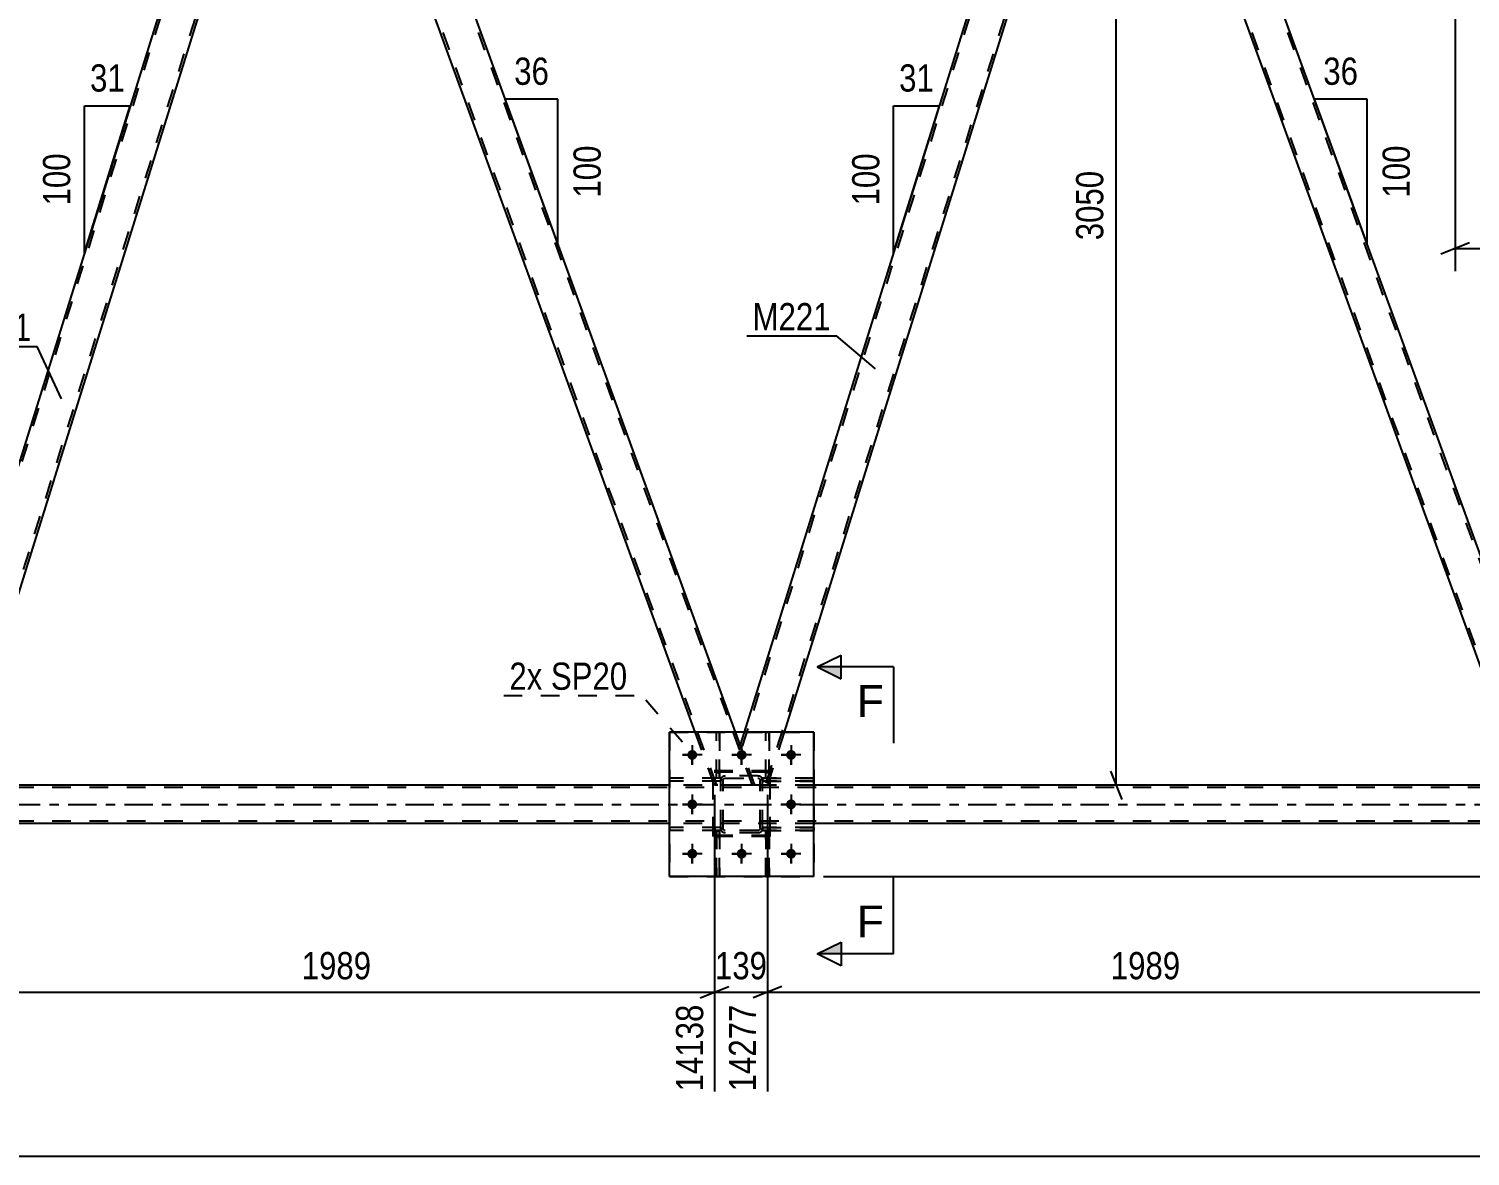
# Model space of a CAD drawing. Header units: millimetres. Extents: x -48 to 793, y -409 to 185.
# Drawn here: x 550 to 701.6, y -163 to -44.4 of the extents above; entities that cross this region are included whole.
import ezdxf

# ---------------------------------------------------------------- set-up
doc = ezdxf.new("R2010")
doc.units = ezdxf.units.MM
doc.linetypes.add('DXK_LINE_DOT2', pattern=[3.9198, 1.9599, -1.9599])
doc.linetypes.add('DXK_LINE_DOT3', pattern=[5.9187, 2.979, -0.9799, 0.9799, -0.9799])
doc.styles.add('Arial', font='ARIAL.TTF', dxfattribs={"height": 0.2})
doc.styles.add('Arial Narrow', font='ARIALN.TTF', dxfattribs={"height": 0.2})

# ---------------------------------------------------------------- blocks, each defined once
blk = doc.blocks.new('Bolt-122568784-5059 - 5055')
at = {"color": 1, "linetype": 'Continuous'}
for p, q in [((619.79, -119.76), (619.79, -120.46)), ((624.99, -119.76), (624.99, -120.46)), ((630.19, -119.76), (630.19, -120.46)), ((618.75, -120.8), (619.44, -120.8)), ((619.79, -121.84), (619.79, -121.15)), ((620.83, -120.8), (620.14, -120.8)), ((623.95, -120.8), (624.64, -120.8)), ((624.99, -121.84), (624.99, -121.15)), ((626.03, -120.8), (625.34, -120.8)), ((629.15, -120.8), (629.84, -120.8)), ((630.19, -121.84), (630.19, -121.15)), ((631.23, -120.8), (630.54, -120.8)), ((619.79, -124.96), (619.79, -125.66)), ((630.19, -124.96), (630.19, -125.66)), ((618.75, -126), (619.44, -126)), ((619.79, -127.04), (619.79, -126.35)), ((620.83, -126), (620.14, -126)), ((629.15, -126), (629.84, -126)), ((630.19, -127.04), (630.19, -126.35)), ((631.23, -126), (630.54, -126)), ((619.79, -130.16), (619.79, -130.86)), ((624.99, -130.16), (624.99, -130.86)), ((630.19, -130.16), (630.19, -130.86)), ((618.75, -131.2), (619.44, -131.2)), ((619.79, -132.24), (619.79, -131.55)), ((620.83, -131.2), (620.14, -131.2)), ((623.95, -131.2), (624.64, -131.2)), ((624.99, -132.24), (624.99, -131.55)), ((626.03, -131.2), (625.34, -131.2)), ((629.15, -131.2), (629.84, -131.2)), ((630.19, -132.24), (630.19, -131.55)), ((631.23, -131.2), (630.54, -131.2))]:
    blk.add_line(p, q, dxfattribs=at)
blk = doc.blocks.new('Bolt-122568784-5060 - 5055')
at = {"linetype": 'Continuous'}
for points in [[(620.31, -120.8, -1), (619.27, -120.8, -1)], [(625.51, -120.8, -1), (624.47, -120.8, -1)], [(630.71, -120.8, -1), (629.67, -120.8, -1)], [(620.31, -126, -1), (619.27, -126, -1)], [(630.71, -126, -1), (629.67, -126, -1)], [(620.31, -131.2, -1), (619.27, -131.2, -1)], [(625.51, -131.2, -1), (624.47, -131.2, -1)], [(630.71, -131.2, -1), (629.67, -131.2, -1)]]:
    blk.add_hatch(color=1, dxfattribs=at).paths.add_polyline_path(points)
at = {"color": 1, "linetype": 'Continuous'}
for p, q in [((619.79, -119.76), (619.79, -121.84)), ((624.99, -119.76), (624.99, -121.84)), ((630.19, -119.76), (630.19, -121.84)), ((620.83, -120.8), (618.75, -120.8)), ((626.03, -120.8), (623.95, -120.8)), ((631.23, -120.8), (629.15, -120.8)), ((619.79, -124.96), (619.79, -127.04)), ((630.19, -124.96), (630.19, -127.04)), ((620.83, -126), (618.75, -126)), ((631.23, -126), (629.15, -126)), ((619.79, -130.16), (619.79, -132.24)), ((624.99, -130.16), (624.99, -132.24)), ((630.19, -130.16), (630.19, -132.24)), ((620.83, -131.2), (618.75, -131.2)), ((626.03, -131.2), (623.95, -131.2)), ((631.23, -131.2), (629.15, -131.2))]:
    blk.add_line(p, q, dxfattribs=at)
blk = doc.blocks.new('Part-122568784-5063 - 5055')
at = {"color": 7, "linetype": 'DXK_LINE_DOT2'}
for p, q in [((622.67, -128.77), (622.35, -128.77)), ((622.35, -128.77), (622.35, -133.6)), ((622.67, -133.6), (622.67, -128.77)), ((622.35, -129.37), (622.67, -129.37)), ((622.35, -133.6), (622.67, -133.6))]:
    blk.add_line(p, q, dxfattribs=at)
blk = doc.blocks.new('Part-122568784-5158 - 5055')
at = {"color": 2, "linetype": 'Continuous'}
for p, q in [((576.41, -2), (539.71, -119.75)), ((576.45, -2), (576.41, -2)), ((577.88, -2.4), (579.28, -6.25)), ((579.28, -6.25), (542.58, -124)), ((541.26, -124), (539.71, -119.75)), ((541.26, -124), (542.58, -124))]:
    blk.add_line(p, q, dxfattribs=at)
at = {"color": 7, "linetype": 'DXK_LINE_DOT2'}
for p, q in [((576.66, -2), (539.85, -120.12)), ((577.73, -2), (576.45, -2)), ((577.88, -2.4), (577.73, -2)), ((579.14, -5.88), (542.32, -124)), ((542.27, -124), (542.31, -124)), ((542.31, -124), (542.27, -124)), ((542.32, -124), (542.31, -124)), ((542.31, -124), (542.32, -124))]:
    blk.add_line(p, q, dxfattribs=at)
blk = doc.blocks.new('Part-122568784-5309 - 5055')
at = {"color": 7, "linetype": 'DXK_LINE_DOT2'}
for p, q in [((622.79, -123.24), (617.39, -123.24)), ((617.39, -123.24), (617.39, -123.56)), ((622.79, -123.56), (617.39, -123.56)), ((622.19, -123.56), (622.19, -123.24)), ((622.79, -123.56), (622.79, -123.24))]:
    blk.add_line(p, q, dxfattribs=at)
blk = doc.blocks.new('Part-122568784-5186 - 5055')
at = {"color": 7, "linetype": 'DXK_LINE_DOT2'}
for p, q in [((622.35, -133.6), (622.35, -128.77)), ((622.35, -128.77), (622.67, -128.77)), ((622.67, -128.77), (622.67, -133.6)), ((622.35, -129.37), (622.67, -129.37)), ((622.67, -133.6), (622.35, -133.6))]:
    blk.add_line(p, q, dxfattribs=at)
blk = doc.blocks.new('Part-122568784-5189 - 5055')
at = {"color": 7, "linetype": 'DXK_LINE_DOT2'}
for p, q in [((627.55, -133.6), (627.55, -128.77)), ((627.55, -128.77), (627.87, -128.77)), ((627.87, -128.77), (627.87, -133.6)), ((627.55, -129.37), (627.87, -129.37)), ((627.87, -133.6), (627.55, -133.6))]:
    blk.add_line(p, q, dxfattribs=at)
blk = doc.blocks.new('Part-122568784-5163 - 5055')
at = {"color": 7, "linetype": 'DXK_LINE_DOT2'}
for p, q in [((662.86, -2), (667.12, -2)), ((664.41, -6.25), (662.86, -2)), ((707.53, -124), (663.12, -2)), ((711.27, -124), (666.87, -2)), ((667.12, -2), (667.27, -2.4)), ((711.21, -124), (711.38, -124))]:
    blk.add_line(p, q, dxfattribs=at)
at = {"color": 2, "linetype": 'Continuous'}
for p, q in [((711.53, -124), (667.27, -2.4)), ((707.27, -124), (664.41, -6.25)), ((711.21, -124), (707.27, -124)), ((711.49, -124), (711.21, -124)), ((711.53, -124), (711.49, -124))]:
    blk.add_line(p, q, dxfattribs=at)
blk = doc.blocks.new('Part-122568784-5192 - 5055')
at = {"color": 7, "linetype": 'DXK_LINE_DOT2'}
for p, q in [((622.35, -123.25), (622.35, -118.4)), ((622.35, -118.4), (622.67, -118.4)), ((622.67, -118.4), (622.67, -123.25)), ((622.35, -122.65), (622.67, -122.65)), ((622.67, -123.25), (622.35, -123.25))]:
    blk.add_line(p, q, dxfattribs=at)
blk = doc.blocks.new('Part-122568784-5173 - 5055')
at = {"color": 7, "linetype": 'DXK_LINE_DOT2'}
for p, q in [((661.8, -2), (624.98, -120.12)), ((661.55, -2), (661.42, -2.4)), ((662.86, -2), (661.55, -2)), ((662.86, -2), (663.01, -2.4)), ((664.28, -5.88), (627.46, -124)), ((625.26, -118.4), (624.84, -119.75)), ((626.39, -124), (624.84, -119.75)), ((629.45, -118.4), (627.71, -124)), ((627.71, -124), (626.39, -124))]:
    blk.add_line(p, q, dxfattribs=at)
at = {"color": 2, "linetype": 'Continuous'}
for p, q in [((661.42, -2.4), (625.26, -118.4)), ((663.01, -2.4), (664.41, -6.25)), ((664.41, -6.25), (629.45, -118.4))]:
    blk.add_line(p, q, dxfattribs=at)
blk = doc.blocks.new('Part-122568784-5178 - 5055')
at = {"color": 7, "linetype": 'DXK_LINE_DOT2'}
for p, q in [((581.99, -2), (577.73, -2)), ((579.28, -6.25), (577.73, -2)), ((622.39, -124), (577.99, -2)), ((626.14, -124), (581.73, -2)), ((582.13, -2.4), (581.99, -2)), ((622.14, -124), (620.1, -118.4)), ((626.39, -124), (624.35, -118.4)), ((626.39, -124), (622.14, -124))]:
    blk.add_line(p, q, dxfattribs=at)
at = {"color": 2, "linetype": 'Continuous'}
for p, q in [((624.35, -118.4), (582.13, -2.4)), ((620.1, -118.4), (579.28, -6.25))]:
    blk.add_line(p, q, dxfattribs=at)
blk = doc.blocks.new('Part-122568784-5195 - 5055')
at = {"color": 7, "linetype": 'DXK_LINE_DOT2'}
for p, q in [((627.55, -123.25), (627.55, -118.4)), ((627.55, -118.4), (627.87, -118.4)), ((627.87, -118.4), (627.87, -123.25)), ((627.55, -122.65), (627.87, -122.65)), ((627.87, -123.25), (627.55, -123.25))]:
    blk.add_line(p, q, dxfattribs=at)
blk = doc.blocks.new('Part-122568784-5256 - 5055')
at = {"color": 7, "linetype": 'DXK_LINE_DOT2'}
for p, q in [((726.89, -124.24), (57.23, -124.24)), ((632.59, -124), (617.39, -124)), ((726.89, -127.76), (56.66, -127.76)), ((632.59, -128), (617.39, -128))]:
    blk.add_line(p, q, dxfattribs=at)
at = {"color": 2, "linetype": 'Continuous'}
for p, q in [((617.39, -124), (542.58, -124)), ((707.27, -124), (632.59, -124)), ((617.39, -128), (462.32, -128)), ((726.89, -128), (632.59, -128))]:
    blk.add_line(p, q, dxfattribs=at)
at = {"color": 7, "linetype": 'DXK_LINE_DOT3'}
blk.add_line((56.95, -126), (726.89, -126), dxfattribs=at)
blk = doc.blocks.new('Part-122568784-5257 - 5055')
at = {"color": 7, "linetype": 'DXK_LINE_DOT2'}
for p, q in [((622.79, -123.48), (622.83, -123.3)), ((622.83, -123.3), (622.79, -123.48)), ((622.79, -128.52), (622.79, -123.48)), ((623.03, -123.48), (623.05, -123.39)), ((623.03, -128.52), (623.03, -123.48)), ((623.05, -123.39), (623.1, -123.31)), ((623.09, -123.04), (623.27, -123)), ((623.27, -123), (623.09, -123.04)), ((623.1, -123.31), (623.18, -123.26)), ((623.18, -123.26), (623.27, -123.24)), ((626.71, -123), (623.27, -123)), ((623.27, -123.24), (626.71, -123.24)), ((626.71, -123), (626.9, -123.04)), ((626.9, -123.04), (626.71, -123)), ((626.71, -123.24), (626.8, -123.26)), ((626.8, -123.26), (626.88, -123.31)), ((626.88, -123.31), (626.93, -123.39)), ((626.93, -123.39), (626.95, -123.48)), ((626.95, -128.52), (626.95, -123.48)), ((627.16, -123.3), (627.19, -123.48)), ((627.19, -123.48), (627.16, -123.3)), ((627.19, -128.52), (627.19, -123.48)), ((622.83, -128.71), (622.79, -128.52)), ((622.79, -128.52), (622.83, -128.71)), ((623.05, -128.62), (623.03, -128.52)), ((623.1, -128.69), (623.05, -128.62)), ((623.18, -128.75), (623.1, -128.69)), ((623.27, -128.76), (623.18, -128.75)), ((626.71, -128.76), (623.27, -128.76)), ((626.8, -128.75), (626.71, -128.76)), ((626.88, -128.69), (626.8, -128.75)), ((626.93, -128.62), (626.88, -128.69)), ((626.95, -128.52), (626.93, -128.62)), ((627.19, -128.52), (627.16, -128.71)), ((627.16, -128.71), (627.19, -128.52)), ((623.27, -129), (623.09, -128.97)), ((623.09, -128.97), (623.27, -129)), ((626.71, -129), (623.27, -129)), ((626.9, -128.97), (626.71, -129)), ((626.71, -129), (626.9, -128.97))]:
    blk.add_line(p, q, dxfattribs=at)
at = {"color": 7, "linetype": 'DXK_LINE_DOT3'}
blk.add_line((624.99, -126), (624.99, -126), dxfattribs=at)
at = {"color": 7, "linetype": 'DXK_LINE_DOT2'}
for centre, start, end in [((623.27, -123.48), 112.5, 157.5), ((623.27, -123.48), 112.5, 157.5), ((626.71, -123.48), 22.5, 67.5), ((626.71, -123.48), 22.5, 67.5), ((623.27, -128.52), 202.5, 247.5), ((623.27, -128.52), 202.5, 247.5), ((626.71, -128.52), 292.5, 337.5), ((626.71, -128.52), 292.5, 337.5)]:
    blk.add_arc(centre, 0.48, start, end, dxfattribs=at)
blk = doc.blocks.new('Part-122568784-5258 - 5055')
at = {"color": 7, "linetype": 'DXK_LINE_DOT2'}
for p, q in [((627.99, -122.47), (621.99, -122.47)), ((621.99, -129.27), (621.99, -122.47)), ((627.99, -129.27), (627.99, -122.47)), ((627.99, -129.27), (621.99, -129.27))]:
    blk.add_line(p, q, dxfattribs=at)
blk = doc.blocks.new('Part-122568784-5259 - 5055')
at = {"color": 7, "linetype": 'DXK_LINE_DOT2'}
for p, q in [((627.99, -122.6), (621.99, -122.6)), ((621.99, -129.4), (621.99, -122.6)), ((627.99, -129.4), (627.99, -122.6)), ((627.99, -129.4), (621.99, -129.4))]:
    blk.add_line(p, q, dxfattribs=at)
blk = doc.blocks.new('Part-122568784-5284 - 5055')
at = {"color": 7, "linetype": 'DXK_LINE_DOT2'}
for p, q in [((622.79, -128.44), (617.39, -128.44)), ((617.39, -128.44), (617.39, -128.76)), ((622.79, -128.76), (617.39, -128.76)), ((622.19, -128.76), (622.19, -128.44)), ((622.79, -128.76), (622.79, -128.44))]:
    blk.add_line(p, q, dxfattribs=at)
blk = doc.blocks.new('Part-122568784-5297 - 5055')
at = {"color": 7, "linetype": 'DXK_LINE_DOT2'}
for p, q in [((622.79, -123.48), (622.83, -123.3)), ((622.83, -123.3), (622.79, -123.48)), ((622.79, -128.52), (622.79, -123.48)), ((623.03, -123.48), (623.05, -123.39)), ((623.03, -128.52), (623.03, -123.48)), ((623.05, -123.39), (623.1, -123.31)), ((623.09, -123.04), (623.27, -123)), ((623.27, -123), (623.09, -123.04)), ((623.1, -123.31), (623.18, -123.26)), ((623.18, -123.26), (623.27, -123.24)), ((626.71, -123), (623.27, -123)), ((623.27, -123.24), (626.71, -123.24)), ((626.71, -123), (626.9, -123.04)), ((626.9, -123.04), (626.71, -123)), ((626.71, -123.24), (626.8, -123.26)), ((626.8, -123.26), (626.88, -123.31)), ((626.88, -123.31), (626.93, -123.39)), ((626.93, -123.39), (626.95, -123.48)), ((626.95, -128.52), (626.95, -123.48)), ((627.16, -123.3), (627.19, -123.48)), ((627.19, -123.48), (627.16, -123.3)), ((627.19, -128.52), (627.19, -123.48)), ((622.83, -128.71), (622.79, -128.52)), ((622.79, -128.52), (622.83, -128.71)), ((623.05, -128.62), (623.03, -128.52)), ((623.1, -128.69), (623.05, -128.62)), ((623.18, -128.75), (623.1, -128.69)), ((623.27, -128.76), (623.18, -128.75)), ((626.71, -128.76), (623.27, -128.76)), ((626.8, -128.75), (626.71, -128.76)), ((626.88, -128.69), (626.8, -128.75)), ((626.93, -128.62), (626.88, -128.69)), ((626.95, -128.52), (626.93, -128.62)), ((627.19, -128.52), (627.16, -128.71)), ((627.16, -128.71), (627.19, -128.52)), ((623.27, -129), (623.09, -128.97)), ((623.09, -128.97), (623.27, -129)), ((626.71, -129), (623.27, -129)), ((626.9, -128.97), (626.71, -129)), ((626.71, -129), (626.9, -128.97))]:
    blk.add_line(p, q, dxfattribs=at)
at = {"color": 7, "linetype": 'DXK_LINE_DOT3'}
blk.add_line((624.99, -126), (624.99, -126), dxfattribs=at)
at = {"color": 7, "linetype": 'DXK_LINE_DOT2'}
for centre, start, end in [((623.27, -123.48), 112.5, 157.5), ((623.27, -123.48), 112.5, 157.5), ((626.71, -123.48), 22.5, 67.5), ((626.71, -123.48), 22.5, 67.5), ((623.27, -128.52), 202.5, 247.5), ((623.27, -128.52), 202.5, 247.5), ((626.71, -128.52), 292.5, 337.5), ((626.71, -128.52), 292.5, 337.5)]:
    blk.add_arc(centre, 0.48, start, end, dxfattribs=at)
blk = doc.blocks.new('Part-122568784-5314 - 5055')
at = {"color": 7, "linetype": 'DXK_LINE_DOT2'}
for p, q in [((627.19, -128.76), (627.19, -128.44)), ((627.19, -128.44), (632.59, -128.44)), ((632.59, -128.76), (627.19, -128.76)), ((627.79, -128.76), (627.79, -128.44)), ((632.59, -128.44), (632.59, -128.76))]:
    blk.add_line(p, q, dxfattribs=at)
blk = doc.blocks.new('Part-122568784-5319 - 5055')
at = {"color": 7, "linetype": 'DXK_LINE_DOT2'}
for p, q in [((617.39, -118.4), (632.59, -118.4)), ((617.39, -118.4), (617.39, -133.6)), ((632.59, -118.4), (632.59, -133.6)), ((617.39, -133.6), (632.59, -133.6))]:
    blk.add_line(p, q, dxfattribs=at)
blk = doc.blocks.new('Part-122568784-5347 - 5055')
at = {"color": 7, "linetype": 'DXK_LINE_DOT2'}
for p, q in [((622.79, -123.24), (617.39, -123.24)), ((617.39, -123.56), (617.39, -123.24)), ((622.79, -123.56), (617.39, -123.56)), ((622.19, -123.56), (622.19, -123.24)), ((622.79, -123.24), (622.79, -123.56))]:
    blk.add_line(p, q, dxfattribs=at)
blk = doc.blocks.new('Part-122568784-5348 - 5055')
at = {"color": 7, "linetype": 'DXK_LINE_DOT2'}
for p, q in [((622.79, -128.44), (617.39, -128.44)), ((617.39, -128.76), (617.39, -128.44)), ((622.79, -128.76), (617.39, -128.76)), ((622.19, -128.76), (622.19, -128.44)), ((622.79, -128.44), (622.79, -128.76))]:
    blk.add_line(p, q, dxfattribs=at)
blk = doc.blocks.new('Part-122568784-5351 - 5055')
at = {"color": 2, "linetype": 'Continuous'}
for p, q in [((627.55, -118.4), (627.55, -118.4)), ((627.87, -118.4), (627.55, -118.4)), ((627.87, -118.4), (627.87, -118.4))]:
    blk.add_line(p, q, dxfattribs=at)
at = {"color": 7, "linetype": 'DXK_LINE_DOT2'}
for p, q in [((627.55, -123.25), (627.55, -118.4)), ((627.87, -123.25), (627.87, -118.4)), ((627.55, -122.65), (627.87, -122.65)), ((627.87, -123.25), (627.55, -123.25))]:
    blk.add_line(p, q, dxfattribs=at)
blk = doc.blocks.new('Part-122568784-5354 - 5055')
at = {"color": 2, "linetype": 'Continuous'}
for p, q in [((622.35, -118.4), (622.35, -118.4)), ((622.67, -118.4), (622.35, -118.4)), ((622.67, -118.4), (622.67, -118.4))]:
    blk.add_line(p, q, dxfattribs=at)
at = {"color": 7, "linetype": 'DXK_LINE_DOT2'}
for p, q in [((622.35, -123.25), (622.35, -118.4)), ((622.67, -123.25), (622.67, -118.4)), ((622.35, -122.65), (622.67, -122.65)), ((622.67, -123.25), (622.35, -123.25))]:
    blk.add_line(p, q, dxfattribs=at)
blk = doc.blocks.new('Part-122568784-5357 - 5055')
at = {"color": 7, "linetype": 'DXK_LINE_DOT2'}
for p, q in [((627.87, -128.77), (627.55, -128.77)), ((627.55, -128.77), (627.55, -133.6)), ((627.87, -133.6), (627.87, -128.77)), ((627.55, -129.37), (627.87, -129.37)), ((627.55, -133.6), (627.87, -133.6))]:
    blk.add_line(p, q, dxfattribs=at)
blk = doc.blocks.new('Part-122568784-5358 - 5055')
at = {"color": 7, "linetype": 'DXK_LINE_DOT2'}
for p, q in [((632.59, -123.24), (627.19, -123.24)), ((627.19, -123.24), (627.19, -123.56)), ((627.19, -123.56), (632.59, -123.56)), ((627.79, -123.56), (627.79, -123.24)), ((632.59, -123.56), (632.59, -123.24))]:
    blk.add_line(p, q, dxfattribs=at)
blk = doc.blocks.new('Part-122568784-5369 - 5055')
at = {"color": 7, "linetype": 'DXK_LINE_DOT2'}
for p, q in [((632.59, -128.44), (627.19, -128.44)), ((627.19, -128.44), (627.19, -128.76)), ((627.19, -128.76), (632.59, -128.76)), ((627.79, -128.76), (627.79, -128.44)), ((632.59, -128.76), (632.59, -128.44))]:
    blk.add_line(p, q, dxfattribs=at)
blk = doc.blocks.new('Part-122568784-5469 - 5055')
at = {"color": 2, "linetype": 'Continuous'}
for p, q in [((632.59, -118.4), (617.39, -118.4)), ((617.39, -133.6), (617.39, -118.4)), ((632.59, -133.6), (632.59, -118.4)), ((632.59, -133.6), (617.39, -133.6))]:
    blk.add_line(p, q, dxfattribs=at)
blk = doc.blocks.new('Part-122568784-5470 - 5055')
at = {"color": 7, "linetype": 'DXK_LINE_DOT2'}
for p, q in [((627.19, -123.56), (627.19, -123.24)), ((627.19, -123.24), (632.59, -123.24)), ((632.59, -123.56), (627.19, -123.56)), ((627.79, -123.56), (627.79, -123.24)), ((632.59, -123.24), (632.59, -123.56))]:
    blk.add_line(p, q, dxfattribs=at)
blk = doc.blocks.new('StraightDimension-122568784-6625 - 5055')
at = {"color": 7, "linetype": 'Continuous'}
for p, q in [((622.14, -125), (622.14, -156.19)), ((627.71, -125), (627.71, -156.19)), ((620.64, -146.35), (623.64, -145.15)), ((629.21, -145.15), (626.21, -146.35)), ((622.14, -145.75), (627.71, -145.75))]:
    blk.add_line(p, q, dxfattribs=at)
at = {"color": 0}
blk.add_wipeout([(628.26, -145), (628.26, -140.8), (621.58, -140.8), (621.58, -145)], dxfattribs=at)
at = {"color": 0, "linetype": 'Continuous'}
blk.add_wipeout([(627.11, -146.45), (622.91, -146.45), (622.91, -156.79), (627.11, -156.79)], dxfattribs=at)
at = {"color": 3, "style": 'Arial Narrow'}
blk.add_text('139', height=2.863, dxfattribs=at).set_placement((622.18, -144.4))
at = {"color": 3, "linetype": 'Continuous', "style": 'Arial Narrow'}
blk.add_text('14277', height=2.863, rotation=90.0002, dxfattribs=at).set_placement((626.51, -156.19))
blk = doc.blocks.new('StraightDimension-122568784-6202 - 5055')
at = {"color": 7, "linetype": 'Continuous'}
for p, q in [((664.99, -3.5), (663.79, -0.5)), ((671.67, -2), (661.54, -2)), ((664.39, -124), (664.39, -2)), ((663.79, -122.5), (664.99, -125.5)), ((671.67, -124), (661.54, -124))]:
    blk.add_line(p, q, dxfattribs=at)
at = {"color": 0}
blk.add_wipeout([(663.64, -58.74), (659.44, -58.74), (659.44, -67.26), (663.64, -67.26)], dxfattribs=at)
at = {"color": 3, "style": 'Arial Narrow'}
blk.add_text('3050', height=2.863, rotation=90.0002, dxfattribs=at).set_placement((663.04, -66.66))
blk = doc.blocks.new('StraightDimension-122568784-5876 - 5055')
at = {"color": 7, "linetype": 'Continuous'}
for p, q in [((763.25, 9.3), (762.05, 12.3)), ((697.77, 10.8), (765.05, 10.8)), ((762.65, -133.6), (762.65, 10.8)), ((762.05, -132.1), (763.25, -135.1)), ((633.59, -133.6), (765.05, -133.6))]:
    blk.add_line(p, q, dxfattribs=at)
at = {"color": 0}
blk.add_wipeout([(761.9, -57.15), (757.7, -57.15), (757.7, -65.66), (761.9, -65.66)], dxfattribs=at)
at = {"color": 3, "style": 'Arial Narrow'}
blk.add_text('3610', height=2.863, rotation=90.0002, dxfattribs=at).set_placement((761.3, -65.06))
blk = doc.blocks.new('StraightDimension-122568784-6606 - 5055')
at = {"color": 7, "linetype": 'Continuous'}
for p, q in [((542.58, -125), (542.58, -156.19)), ((622.14, -125), (622.14, -156.19)), ((544.08, -145.15), (541.08, -146.35)), ((620.64, -146.35), (623.64, -145.15)), ((542.58, -145.75), (622.14, -145.75))]:
    blk.add_line(p, q, dxfattribs=at)
at = {"color": 0}
blk.add_wipeout([(586.61, -145), (586.61, -140.8), (578.1, -140.8), (578.1, -145)], dxfattribs=at)
at = {"color": 0, "linetype": 'Continuous'}
blk.add_wipeout([(621.53, -146.45), (617.33, -146.45), (617.33, -156.79), (621.53, -156.79)], dxfattribs=at)
at = {"color": 3, "style": 'Arial Narrow'}
blk.add_text('1989', height=2.863, dxfattribs=at).set_placement((578.7, -144.4))
at = {"color": 3, "linetype": 'Continuous', "style": 'Arial Narrow'}
blk.add_text('14138', height=2.863, rotation=90.0002, dxfattribs=at).set_placement((620.94, -156.19))
blk = doc.blocks.new('StraightDimension-122568784-6644 - 5055')
at = {"color": 7, "linetype": 'Continuous'}
for p, q in [((627.71, -125), (627.71, -156.19)), ((707.27, -125), (707.27, -156.19)), ((629.21, -145.15), (626.21, -146.35)), ((705.77, -146.35), (708.77, -145.15)), ((627.71, -145.75), (707.27, -145.75))]:
    blk.add_line(p, q, dxfattribs=at)
at = {"color": 0}
blk.add_wipeout([(671.75, -145), (671.75, -140.8), (663.23, -140.8), (663.23, -145)], dxfattribs=at)
at = {"color": 0, "linetype": 'Continuous'}
blk.add_wipeout([(706.67, -146.45), (702.47, -146.45), (702.47, -156.79), (706.67, -156.79)], dxfattribs=at)
at = {"color": 3, "style": 'Arial Narrow'}
blk.add_text('1989', height=2.863, dxfattribs=at).set_placement((663.83, -144.4))
at = {"color": 3, "linetype": 'Continuous', "style": 'Arial Narrow'}
blk.add_text('16266', height=2.863, rotation=90.0002, dxfattribs=at).set_placement((706.07, -156.19))
blk = doc.blocks.new('AngleDimension-122568784-5571 - 5055')
at = {"color": 7, "linetype": 'Continuous'}
for p, q in [((604.18, -62.98), (600.12, -51.81)), ((605.66, -51.81), (600.12, -51.81)), ((605.66, -67.04), (600.12, -51.81)), ((605.66, -67.04), (605.66, -51.81))]:
    blk.add_line(p, q, dxfattribs=at)
at = {"color": 0}
for points in [[(605.32, -50.91), (605.32, -46.71), (600.46, -46.71), (600.46, -50.91)], [(610.76, -56.08), (606.56, -56.08), (606.56, -62.77), (610.76, -62.77)]]:
    blk.add_wipeout(points, dxfattribs=at)
at = {"color": 3, "style": 'Arial Narrow'}
blk.add_text('36', height=2.863, dxfattribs=at).set_placement((601.06, -50.31))
blk.add_text('100', height=2.863, rotation=90.0002, dxfattribs=at).set_placement((610.16, -62.17))
blk = doc.blocks.new('AngleDimension-122568784-5585 - 5055')
at = {"color": 7, "linetype": 'Continuous'}
for p, q in [((689.32, -62.98), (685.25, -51.81)), ((690.79, -51.81), (685.25, -51.81)), ((690.79, -67.04), (685.25, -51.81)), ((690.79, -67.04), (690.79, -51.81))]:
    blk.add_line(p, q, dxfattribs=at)
at = {"color": 0}
for points in [[(690.45, -50.91), (690.45, -46.71), (685.59, -46.71), (685.59, -50.91)], [(695.89, -56.08), (691.69, -56.08), (691.69, -62.77), (695.89, -62.77)]]:
    blk.add_wipeout(points, dxfattribs=at)
at = {"color": 3, "style": 'Arial Narrow'}
blk.add_text('36', height=2.863, dxfattribs=at).set_placement((686.19, -50.31))
blk.add_text('100', height=2.863, rotation=90.0002, dxfattribs=at).set_placement((695.29, -62.17))
blk = doc.blocks.new('AngleDimension-122568784-5599 - 5055')
at = {"color": 7, "linetype": 'Continuous'}
for p, q in [((555.84, -52.52), (560.66, -52.52)), ((555.84, -67.99), (560.66, -52.52)), ((555.84, -67.99), (555.84, -52.52)), ((556.31, -66.51), (560.66, -52.52))]:
    blk.add_line(p, q, dxfattribs=at)
at = {"color": 0}
for points in [[(560.68, -51.62), (560.68, -47.42), (555.83, -47.42), (555.83, -51.62)], [(554.94, -56.92), (550.74, -56.92), (550.74, -63.6), (554.94, -63.6)]]:
    blk.add_wipeout(points, dxfattribs=at)
at = {"color": 3, "style": 'Arial Narrow'}
blk.add_text('31', height=2.863, dxfattribs=at).set_placement((556.43, -51.02))
blk.add_text('100', height=2.863, rotation=90.0002, dxfattribs=at).set_placement((554.34, -63))
blk = doc.blocks.new('AngleDimension-122568784-5627 - 5055')
at = {"color": 7, "linetype": 'Continuous'}
for p, q in [((640.98, -52.52), (645.8, -52.52)), ((640.98, -67.99), (645.8, -52.52)), ((640.98, -67.99), (640.98, -52.52)), ((641.44, -66.51), (645.8, -52.52))]:
    blk.add_line(p, q, dxfattribs=at)
at = {"color": 0}
for points in [[(645.82, -51.62), (645.82, -47.42), (640.96, -47.42), (640.96, -51.62)], [(640.08, -56.92), (635.88, -56.92), (635.88, -63.6), (640.08, -63.6)]]:
    blk.add_wipeout(points, dxfattribs=at)
at = {"color": 3, "style": 'Arial Narrow'}
blk.add_text('31', height=2.863, dxfattribs=at).set_placement((641.56, -51.02))
blk.add_text('100', height=2.863, rotation=90.0002, dxfattribs=at).set_placement((639.48, -63))
blk = doc.blocks.new('StraightDimension-122568784-6405 - 5055')
at = {"color": 7, "linetype": 'Continuous'}
blk.add_line((-0.64, -163.01), (743.51, -163.01), dxfattribs=at)
blk = doc.blocks.new('StraightDimension-122568784-6394 - 5055')
at = {"color": 7, "linetype": 'Continuous'}
for p, q in [((700.07, -3), (700.07, -69.92)), ((742.87, -123), (742.87, -64.67)), ((701.57, -66.92), (698.57, -68.12)), ((700.07, -67.52), (742.87, -67.52)), ((741.37, -68.12), (744.37, -66.92))]:
    blk.add_line(p, q, dxfattribs=at)
at = {"color": 0}
blk.add_wipeout([(725.73, -66.77), (725.73, -62.57), (717.21, -62.57), (717.21, -66.77)], dxfattribs=at)
at = {"color": 3, "style": 'Arial Narrow'}
blk.add_text('1427', height=2.863, dxfattribs=at).set_placement((717.81, -66.17))
blk = doc.blocks.new('Mark-122568784-5154 - 5055')
at = {"color": 0}
blk.add_wipeout([(550.25, -77.25), (550.25, -74.25), (542.02, -74.25), (542.02, -77.25)], dxfattribs=at)
blk.add_wipeout([(550.25, -77.25), (550.25, -74.25), (542.02, -74.25), (542.02, -77.25)], dxfattribs=at)
at = {"color": 30, "linetype": 'Continuous'}
for p in [(541.42, -77.85), (553.43, -83.36)]:
    blk.add_line(p, (550.85, -77.85), dxfattribs=at)
at = {"color": 3, "style": 'Arial Narrow'}
blk.add_text('M221', height=2.863, dxfattribs=at).set_placement((542.02, -77.25))
blk = doc.blocks.new('Mark-122568784-5169 - 5055')
at = {"color": 0}
blk.add_wipeout([(634.37, -76.13), (634.37, -73.13), (626.14, -73.13), (626.14, -76.13)], dxfattribs=at)
blk.add_wipeout([(634.37, -76.13), (634.37, -73.13), (626.14, -73.13), (626.14, -76.13)], dxfattribs=at)
at = {"color": 30, "linetype": 'Continuous'}
for p in [(625.54, -76.73), (639.09, -80.2)]:
    blk.add_line(p, (634.97, -76.73), dxfattribs=at)
at = {"color": 3, "style": 'Arial Narrow'}
blk.add_text('M221', height=2.863, dxfattribs=at).set_placement((626.14, -76.13))
blk = doc.blocks.new('SectionMark-122568784-6742 - 5055')
at = {"linetype": 'Continuous'}
for points in [[(635.45, -111.55), (635.45, -112.8), (632.95, -111.55)], [(635.45, -140.49), (635.45, -141.74), (632.95, -141.74)]]:
    blk.add_hatch(color=6, dxfattribs=at).paths.add_polyline_path(points)
at = {"color": 6, "linetype": 'Continuous'}
for p, q in [((632.95, -111.55), (635.45, -110.3)), ((635.45, -112.8), (635.45, -110.3)), ((640.95, -111.55), (632.95, -111.55)), ((632.95, -111.55), (635.45, -112.8)), ((640.95, -111.55), (640.95, -119.55)), ((640.95, -141.74), (640.95, -133.74)), ((632.95, -141.74), (635.45, -140.49)), ((635.45, -140.49), (635.45, -142.99)), ((640.95, -141.74), (632.95, -141.74)), ((635.45, -142.99), (632.95, -141.74))]:
    blk.add_line(p, q, dxfattribs=at)
at = {"color": 0, "linetype": 'Continuous'}
for points in [[(639.95, -116.8), (639.95, -113.3), (637.1, -113.3), (637.1, -116.8)], [(639.95, -139.99), (639.95, -136.49), (637.1, -136.49), (637.1, -139.99)]]:
    blk.add_wipeout(points, dxfattribs=at)
at = {"color": 3, "linetype": 'Continuous', "style": 'Arial'}
for p in [(637.1, -116.8), (637.1, -139.99)]:
    blk.add_text('F', height=3.34, dxfattribs=at).set_placement(p)
blk = doc.blocks.new('MarkSet-122568784-6935 - 5055')
at = {"color": 30, "linetype": 'DXK_LINE_DOT2'}
blk.add_line((618.76, -119.47), (614.46, -114.55), dxfattribs=at)
at = {"color": 0}
for points in [[(604.02, -113.95), (604.02, -110.95), (600.55, -110.95), (600.55, -113.95)], [(612.96, -113.95), (612.96, -110.95), (604.92, -110.95), (604.92, -113.95)]]:
    blk.add_wipeout(points, dxfattribs=at)
for points in [[(604.02, -113.95), (604.02, -110.95), (600.55, -110.95), (600.55, -113.95)], [(612.96, -113.95), (612.96, -110.95), (604.92, -110.95), (604.92, -113.95)]]:
    blk.add_wipeout(points, dxfattribs=at)
at = {"color": 30, "linetype": 'DXK_LINE_DOT2'}
blk.add_line((599.95, -114.55), (614.46, -114.55), dxfattribs=at)
at = {"color": 3, "style": 'Arial Narrow'}
for s, p in [('2x', (600.55, -113.95)), ('SP20', (604.92, -113.95))]:
    blk.add_text(s, height=2.863, dxfattribs=at).set_placement(p)

msp = doc.modelspace()

# ---------------------------------------------------------------- block references
for name in ['Part-122568784-5158 - 5055', 'Part-122568784-5178 - 5055', 'Part-122568784-5173 - 5055', 'Part-122568784-5163 - 5055', 'Part-122568784-5319 - 5055', 'Part-122568784-5469 - 5055', 'Bolt-122568784-5059 - 5055', 'Bolt-122568784-5060 - 5055', 'Part-122568784-5192 - 5055', 'Part-122568784-5354 - 5055', 'Part-122568784-5195 - 5055', 'Part-122568784-5351 - 5055', 'Part-122568784-5258 - 5055', 'Part-122568784-5259 - 5055', 'Part-122568784-5256 - 5055', 'Part-122568784-5309 - 5055', 'Part-122568784-5347 - 5055', 'Part-122568784-5257 - 5055', 'Part-122568784-5297 - 5055', 'Part-122568784-5358 - 5055', 'Part-122568784-5470 - 5055', 'Part-122568784-5284 - 5055', 'Part-122568784-5348 - 5055', 'Part-122568784-5063 - 5055', 'Part-122568784-5186 - 5055', 'Part-122568784-5314 - 5055', 'Part-122568784-5369 - 5055', 'Part-122568784-5189 - 5055', 'Part-122568784-5357 - 5055']:
    msp.add_blockref(name, (0, 0))

# ---------------------------------------------------------------- next in the draw order: block references
for name in ['StraightDimension-122568784-6202 - 5055', 'AngleDimension-122568784-5571 - 5055', 'AngleDimension-122568784-5599 - 5055', 'StraightDimension-122568784-6625 - 5055']:
    msp.add_blockref(name, (0, 0))

# ---------------------------------------------------------------- next in the draw order: block references
for name in ['StraightDimension-122568784-5876 - 5055', 'StraightDimension-122568784-6606 - 5055']:
    msp.add_blockref(name, (0, 0))

# ---------------------------------------------------------------- next in the draw order: block references
for name in ['AngleDimension-122568784-5585 - 5055', 'AngleDimension-122568784-5627 - 5055', 'StraightDimension-122568784-6644 - 5055']:
    msp.add_blockref(name, (0, 0))

# ---------------------------------------------------------------- next in the draw order: block references
msp.add_blockref('StraightDimension-122568784-6405 - 5055', (0, 0))

# ---------------------------------------------------------------- next in the draw order: block references
for name in ['StraightDimension-122568784-6394 - 5055', 'Mark-122568784-5154 - 5055', 'Mark-122568784-5169 - 5055', 'SectionMark-122568784-6742 - 5055', 'MarkSet-122568784-6935 - 5055']:
    msp.add_blockref(name, (0, 0))

doc.saveas('drawing.dxf')
